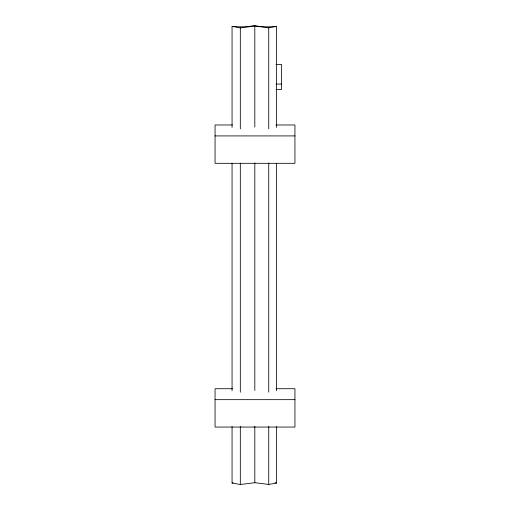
<?xml version="1.0" encoding="UTF-8"?>
<svg xmlns="http://www.w3.org/2000/svg" width="510" height="510" viewBox="0 0 510 510"><rect width="100%" height="100%" fill="white"/><g stroke="black" fill="none" stroke-linecap="round" stroke-linejoin="round"><path stroke-width="0.76" d="M232.063 127.443L232.063 26.412C239.4 26.966 246.891 27.202 254.337 25.5C261.777 27.202 269.267 26.966 276.605 26.412L276.605 127.443M232.063 426.551L232.063 483.034L233.166 482.804M232.063 26.412L240.318 27.878L254.815 26.08L268.744 27.808L276.605 26.412M232.063 483.034L240.318 484.5L254.815 482.709L268.744 484.43L276.605 483.034L276.605 426.551M276.031 64.502L281.539 64.502L281.539 89.473L276.031 89.473M276.031 84.073L281.539 84.073M232.458 124.975L215.061 124.975L215.061 163.315L294.939 163.315L294.939 124.975L275.961 124.975M215.061 135.915L294.939 135.915M232.458 388.722L215.061 388.722L215.061 427.061L294.939 427.061L294.939 388.722L275.961 388.722M215.061 399.661L294.939 399.661M274.954 482.689L276.605 483.034M276.605 163.238L276.605 390.756M268.744 27.808L268.744 128.832M268.744 163.041L268.744 392.152M268.744 426.36L268.744 484.43M254.815 26.08L254.815 127.111M254.815 162.907L254.815 390.424M254.815 426.226L254.815 482.709M240.318 27.878L240.318 128.902M240.318 163.111L240.318 392.222M240.318 426.43L240.318 484.5M232.063 163.238L232.063 390.756"/></g></svg>
